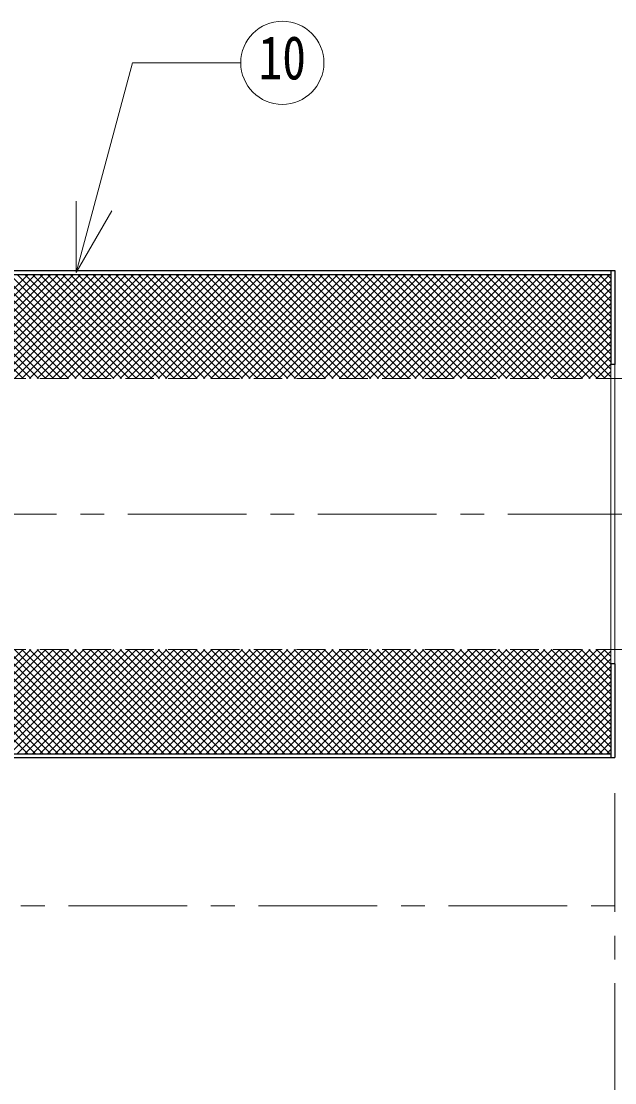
# Model space of a CAD drawing. Units: millimetres at full size, sheet at 1:10; details may follow other scales. Extents: x -2092 to 1958, y -1356 to 1454.
# Drawn here: x 10.6 to 260.5, y -725.2 to -278.3 of the extents above; entities that cross this region are included whole.
import ezdxf
from ezdxf.enums import TextEntityAlignment as Align

# ---------------------------------------------------------------- set-up
doc = ezdxf.new("R2010")
doc.units = ezdxf.units.MM
doc.header["$LTSCALE"] = 10
doc.linetypes.add('CHAIN1', pattern=[8, 5, -1, 1, -1])
doc.linetypes.add('DASHED1', pattern=[1.8, 1.2, -0.6])
doc.layers.add('0-0_ﾚｲﾔ1', color=4, linetype='Continuous', lineweight=9)
doc.styles.add('ＭＳ ゴシック', font='')
doc.styles.get('ＭＳ ゴシック').set_extended_font_data('MS Gothic')

msp = doc.modelspace()

# ---------------------------------------------------------------- linework, layer by layer
at = {"layer": '0-0_ﾚｲﾔ1', "color": 7, "lineweight": 18}
for p, q in [((33.81, -384.08), (57.45, -295.83)), ((103.04, -295.83), (57.45, -295.83)), ((33.81, -384.08), (33.81, -354.08)), ((33.81, -384.08), (48.81, -358.1)), ((258.91, -422.78), (258.91, -548.78)), ((260.51, -548.78), (260.51, -422.78))]:
    msp.add_line(p, q, dxfattribs=at)
at = {"layer": '0-0_ﾚｲﾔ1', "color": 5, "lineweight": 25}
for p, q in [((-239.49, -383.28), (260.51, -383.28)), ((258.91, -383.28), (258.91, -422.78)), ((260.51, -383.28), (260.51, -422.78)), ((-239.49, -384.88), (258.91, -384.88)), ((260.51, -422.78), (258.91, -422.78)), ((258.91, -548.78), (258.91, -588.28)), ((260.51, -548.78), (258.91, -548.78)), ((260.51, -548.78), (260.51, -588.28)), ((-239.49, -586.68), (258.91, -586.68)), ((-239.49, -588.28), (260.51, -588.28))]:
    msp.add_line(p, q, dxfattribs=at)
at = {"layer": '0-0_ﾚｲﾔ1'}
for p, q in [((-32.42, -384.88), (11.48, -428.78)), ((-30.43, -428.78), (13.47, -384.88)), ((-29.24, -384.88), (14.66, -428.78)), ((-27.25, -428.78), (16.65, -384.88)), ((-26.06, -384.88), (17.84, -428.78)), ((-24.07, -428.78), (19.83, -384.88)), ((-22.87, -384.88), (21.03, -428.78)), ((-20.89, -428.78), (23.01, -384.88)), ((-19.69, -384.88), (24.21, -428.78)), ((-17.71, -428.78), (26.19, -384.88)), ((-16.51, -384.88), (27.39, -428.78)), ((-14.52, -428.78), (29.38, -384.88)), ((-13.33, -384.88), (30.57, -428.78)), ((-11.34, -428.78), (32.56, -384.88)), ((-10.15, -384.88), (33.75, -428.78)), ((-8.16, -428.78), (35.74, -384.88)), ((-6.96, -384.88), (36.94, -428.78)), ((-4.98, -428.78), (38.92, -384.88)), ((-3.78, -384.88), (40.12, -428.78)), ((-1.8, -428.78), (42.1, -384.88)), ((-0.6, -384.88), (43.3, -428.78)), ((1.39, -428.78), (45.29, -384.88)), ((2.58, -384.88), (46.48, -428.78)), ((4.57, -428.78), (48.47, -384.88)), ((5.76, -384.88), (49.66, -428.78)), ((7.75, -428.78), (51.65, -384.88)), ((8.95, -384.88), (52.85, -428.78)), ((10.93, -428.78), (54.83, -384.88)), ((12.13, -384.88), (56.03, -428.78)), ((14.11, -428.78), (58.01, -384.88)), ((15.31, -384.88), (59.21, -428.78)), ((17.3, -428.78), (61.2, -384.88)), ((18.49, -384.88), (62.39, -428.78)), ((20.48, -428.78), (64.38, -384.88)), ((21.67, -384.88), (65.57, -428.78)), ((23.66, -428.78), (67.56, -384.88)), ((24.86, -384.88), (68.76, -428.78)), ((26.84, -428.78), (70.74, -384.88)), ((28.04, -384.88), (71.94, -428.78)), ((30.02, -428.78), (73.92, -384.88)), ((31.22, -384.88), (75.12, -428.78)), ((33.21, -428.78), (77.11, -384.88)), ((34.4, -384.88), (78.3, -428.78)), ((36.39, -428.78), (80.29, -384.88)), ((37.58, -384.88), (81.48, -428.78)), ((39.57, -428.78), (83.47, -384.88)), ((40.77, -384.88), (84.67, -428.78)), ((42.75, -428.78), (86.65, -384.88)), ((43.95, -384.88), (87.85, -428.78)), ((45.93, -428.78), (89.83, -384.88)), ((47.13, -384.88), (91.03, -428.78)), ((49.12, -428.78), (93.02, -384.88)), ((50.31, -384.88), (94.21, -428.78)), ((52.3, -428.78), (96.2, -384.88)), ((53.49, -384.88), (97.39, -428.78)), ((55.48, -428.78), (99.38, -384.88)), ((56.68, -384.88), (100.58, -428.78)), ((58.66, -428.78), (102.56, -384.88)), ((59.86, -384.88), (103.76, -428.78)), ((61.84, -428.78), (105.74, -384.88)), ((63.04, -384.88), (106.94, -428.78)), ((65.03, -428.78), (108.93, -384.88)), ((66.22, -384.88), (110.12, -428.78)), ((68.21, -428.78), (112.11, -384.88)), ((69.4, -384.88), (113.3, -428.78)), ((71.39, -428.78), (115.29, -384.88)), ((72.59, -384.88), (116.49, -428.78)), ((74.57, -428.78), (118.47, -384.88)), ((75.77, -384.88), (119.67, -428.78)), ((77.75, -428.78), (121.65, -384.88)), ((78.95, -384.88), (122.85, -428.78)), ((80.94, -428.78), (124.84, -384.88)), ((82.13, -384.88), (126.03, -428.78)), ((84.12, -428.78), (128.02, -384.88)), ((85.31, -384.88), (129.21, -428.78)), ((87.3, -428.78), (131.2, -384.88)), ((88.5, -384.88), (132.4, -428.78)), ((90.48, -428.78), (134.38, -384.88)), ((91.68, -384.88), (135.58, -428.78)), ((93.66, -428.78), (137.56, -384.88)), ((94.86, -384.88), (138.76, -428.78)), ((96.85, -428.78), (140.75, -384.88)), ((98.04, -384.88), (141.94, -428.78)), ((100.03, -428.78), (143.93, -384.88)), ((101.22, -384.88), (145.12, -428.78)), ((103.21, -428.78), (147.11, -384.88)), ((104.41, -384.88), (148.31, -428.78)), ((106.39, -428.78), (150.29, -384.88)), ((107.59, -384.88), (151.49, -428.78)), ((109.57, -428.78), (153.47, -384.88)), ((110.77, -384.88), (154.67, -428.78)), ((112.76, -428.78), (156.66, -384.88)), ((113.95, -384.88), (157.85, -428.78)), ((115.94, -428.78), (159.84, -384.88)), ((117.13, -384.88), (161.03, -428.78)), ((119.12, -428.78), (163.02, -384.88)), ((120.32, -384.88), (164.22, -428.78)), ((122.3, -428.78), (166.2, -384.88)), ((123.5, -384.88), (167.4, -428.78)), ((125.48, -428.78), (169.38, -384.88)), ((126.68, -384.88), (170.58, -428.78)), ((128.67, -428.78), (172.57, -384.88)), ((129.86, -384.88), (173.76, -428.78)), ((131.85, -428.78), (175.75, -384.88)), ((133.04, -384.88), (176.94, -428.78)), ((135.03, -428.78), (178.93, -384.88)), ((136.23, -384.88), (180.13, -428.78)), ((138.21, -428.78), (182.11, -384.88)), ((139.41, -384.88), (183.31, -428.78)), ((141.39, -428.78), (185.29, -384.88)), ((142.59, -384.88), (186.49, -428.78)), ((144.58, -428.78), (188.48, -384.88)), ((145.77, -384.88), (189.67, -428.78)), ((147.76, -428.78), (191.66, -384.88)), ((148.95, -384.88), (192.85, -428.78)), ((150.94, -428.78), (194.84, -384.88)), ((152.13, -384.88), (196.03, -428.78)), ((154.12, -428.78), (198.02, -384.88)), ((155.32, -384.88), (199.22, -428.78)), ((157.3, -428.78), (201.2, -384.88)), ((158.5, -384.88), (202.4, -428.78)), ((160.49, -428.78), (204.39, -384.88)), ((161.68, -384.88), (205.58, -428.78)), ((163.67, -428.78), (207.57, -384.88)), ((164.86, -384.88), (208.76, -428.78)), ((166.85, -428.78), (210.75, -384.88)), ((168.04, -384.88), (211.94, -428.78)), ((170.03, -428.78), (213.93, -384.88)), ((171.23, -384.88), (215.13, -428.78)), ((173.21, -428.78), (217.11, -384.88)), ((174.41, -384.88), (218.31, -428.78)), ((176.4, -428.78), (220.3, -384.88)), ((177.59, -384.88), (221.49, -428.78)), ((179.58, -428.78), (223.48, -384.88)), ((180.77, -384.88), (224.67, -428.78)), ((182.76, -428.78), (226.66, -384.88)), ((183.95, -384.88), (227.85, -428.78)), ((185.94, -428.78), (229.84, -384.88)), ((187.14, -384.88), (231.04, -428.78)), ((189.12, -428.78), (233.02, -384.88)), ((190.32, -384.88), (234.22, -428.78)), ((192.31, -428.78), (236.21, -384.88)), ((193.5, -384.88), (237.4, -428.78)), ((195.49, -428.78), (239.39, -384.88)), ((196.68, -384.88), (240.58, -428.78)), ((198.67, -428.78), (242.57, -384.88)), ((199.86, -384.88), (243.76, -428.78)), ((201.85, -428.78), (245.75, -384.88)), ((203.05, -384.88), (246.95, -428.78)), ((205.03, -428.78), (248.93, -384.88)), ((206.23, -384.88), (250.13, -428.78)), ((208.22, -428.78), (252.12, -384.88)), ((209.41, -384.88), (253.31, -428.78)), ((211.4, -428.78), (255.3, -384.88)), ((212.59, -384.88), (256.49, -428.78)), ((214.58, -428.78), (258.48, -384.88)), ((215.77, -384.88), (258.91, -428.01)), ((217.76, -428.78), (258.91, -387.63)), ((218.96, -384.88), (258.91, -424.83)), ((222.14, -384.88), (258.91, -421.65)), ((225.32, -384.88), (258.91, -418.47)), ((228.5, -384.88), (258.91, -415.28)), ((231.68, -384.88), (258.91, -412.1)), ((234.87, -384.88), (258.91, -408.92)), ((238.05, -384.88), (258.91, -405.74)), ((241.23, -384.88), (258.91, -402.56)), ((244.41, -384.88), (258.91, -399.37)), ((247.59, -384.88), (258.91, -396.19)), ((250.78, -384.88), (258.91, -393.01)), ((253.96, -384.88), (258.91, -389.83)), ((257.14, -384.88), (258.91, -386.65)), ((220.94, -428.78), (258.91, -390.82)), ((224.13, -428.78), (258.91, -394)), ((227.31, -428.78), (258.91, -397.18)), ((230.49, -428.78), (258.91, -400.36)), ((233.67, -428.78), (258.91, -403.54)), ((236.85, -428.78), (258.91, -406.73)), ((240.04, -428.78), (258.91, -409.91)), ((243.22, -428.78), (258.91, -413.09)), ((246.4, -428.78), (258.91, -416.27)), ((249.58, -428.78), (258.91, -419.45)), ((252.76, -428.78), (258.91, -422.64)), ((255.95, -428.78), (258.91, -425.82)), ((-32.42, -586.68), (11.48, -542.78)), ((-30.44, -542.78), (13.46, -586.68)), ((-29.23, -586.68), (14.67, -542.78)), ((-27.26, -542.78), (16.64, -586.68)), ((-26.05, -586.68), (17.85, -542.78)), ((-24.07, -542.78), (19.83, -586.68)), ((-22.87, -586.68), (21.03, -542.78)), ((-20.89, -542.78), (23.01, -586.68)), ((-19.69, -586.68), (24.21, -542.78)), ((-17.71, -542.78), (26.19, -586.68)), ((-16.51, -586.68), (27.39, -542.78)), ((-14.53, -542.78), (29.37, -586.68)), ((-13.32, -586.68), (30.58, -542.78)), ((-11.35, -542.78), (32.55, -586.68)), ((-10.14, -586.68), (33.76, -542.78)), ((-8.16, -542.78), (35.74, -586.68)), ((-6.96, -586.68), (36.94, -542.78)), ((-4.98, -542.78), (38.92, -586.68)), ((-3.78, -586.68), (40.12, -542.78)), ((-1.8, -542.78), (42.1, -586.68)), ((-0.6, -586.68), (43.3, -542.78)), ((1.38, -542.78), (45.28, -586.68)), ((2.59, -586.68), (46.49, -542.78)), ((4.56, -542.78), (48.46, -586.68)), ((5.77, -586.68), (49.67, -542.78)), ((7.75, -542.78), (51.65, -586.68)), ((8.95, -586.68), (52.85, -542.78)), ((10.93, -542.78), (54.83, -586.68)), ((12.13, -586.68), (56.03, -542.78)), ((14.11, -542.78), (58.01, -586.68)), ((15.31, -586.68), (59.21, -542.78)), ((17.29, -542.78), (61.19, -586.68)), ((18.5, -586.68), (62.4, -542.78)), ((20.47, -542.78), (64.37, -586.68)), ((21.68, -586.68), (65.58, -542.78)), ((23.66, -542.78), (67.56, -586.68)), ((24.86, -586.68), (68.76, -542.78)), ((26.84, -542.78), (70.74, -586.68)), ((28.04, -586.68), (71.94, -542.78)), ((30.02, -542.78), (73.92, -586.68)), ((31.22, -586.68), (75.12, -542.78)), ((33.2, -542.78), (77.1, -586.68)), ((34.41, -586.68), (78.31, -542.78)), ((36.38, -542.78), (80.28, -586.68)), ((37.59, -586.68), (81.49, -542.78)), ((39.57, -542.78), (83.47, -586.68)), ((40.77, -586.68), (84.67, -542.78)), ((42.75, -542.78), (86.65, -586.68)), ((43.95, -586.68), (87.85, -542.78)), ((45.93, -542.78), (89.83, -586.68)), ((47.13, -586.68), (91.03, -542.78)), ((49.11, -542.78), (93.01, -586.68)), ((50.32, -586.68), (94.22, -542.78)), ((52.29, -542.78), (96.19, -586.68)), ((53.5, -586.68), (97.4, -542.78)), ((55.48, -542.78), (99.38, -586.68)), ((56.68, -586.68), (100.58, -542.78)), ((58.66, -542.78), (102.56, -586.68)), ((59.86, -586.68), (103.76, -542.78)), ((61.84, -542.78), (105.74, -586.68)), ((63.04, -586.68), (106.94, -542.78)), ((65.02, -542.78), (108.92, -586.68)), ((66.23, -586.68), (110.13, -542.78)), ((68.2, -542.78), (112.1, -586.68)), ((69.41, -586.68), (113.31, -542.78)), ((71.39, -542.78), (115.29, -586.68)), ((72.59, -586.68), (116.49, -542.78)), ((74.57, -542.78), (118.47, -586.68)), ((75.77, -586.68), (119.67, -542.78)), ((77.75, -542.78), (121.65, -586.68)), ((78.95, -586.68), (122.85, -542.78)), ((80.93, -542.78), (124.83, -586.68)), ((82.14, -586.68), (126.04, -542.78)), ((84.11, -542.78), (128.01, -586.68)), ((85.32, -586.68), (129.22, -542.78)), ((87.3, -542.78), (131.2, -586.68)), ((88.5, -586.68), (132.4, -542.78)), ((90.48, -542.78), (134.38, -586.68)), ((91.68, -586.68), (135.58, -542.78)), ((93.66, -542.78), (137.56, -586.68)), ((94.86, -586.68), (138.76, -542.78)), ((96.84, -542.78), (140.74, -586.68)), ((98.05, -586.68), (141.95, -542.78)), ((100.02, -542.78), (143.92, -586.68)), ((101.23, -586.68), (145.13, -542.78)), ((103.21, -542.78), (147.11, -586.68)), ((104.41, -586.68), (148.31, -542.78)), ((106.39, -542.78), (150.29, -586.68)), ((107.59, -586.68), (151.49, -542.78)), ((109.57, -542.78), (153.47, -586.68)), ((110.77, -586.68), (154.67, -542.78)), ((112.75, -542.78), (156.65, -586.68)), ((113.96, -586.68), (157.86, -542.78)), ((115.93, -542.78), (159.83, -586.68)), ((117.14, -586.68), (161.04, -542.78)), ((119.12, -542.78), (163.02, -586.68)), ((120.32, -586.68), (164.22, -542.78)), ((122.3, -542.78), (166.2, -586.68)), ((123.5, -586.68), (167.4, -542.78)), ((125.48, -542.78), (169.38, -586.68)), ((126.68, -586.68), (170.58, -542.78)), ((128.66, -542.78), (172.56, -586.68)), ((129.87, -586.68), (173.77, -542.78)), ((131.84, -542.78), (175.74, -586.68)), ((133.05, -586.68), (176.95, -542.78)), ((135.03, -542.78), (178.93, -586.68)), ((136.23, -586.68), (180.13, -542.78)), ((138.21, -542.78), (182.11, -586.68)), ((139.41, -586.68), (183.31, -542.78)), ((141.39, -542.78), (185.29, -586.68)), ((142.59, -586.68), (186.49, -542.78)), ((144.57, -542.78), (188.47, -586.68)), ((145.78, -586.68), (189.68, -542.78)), ((147.75, -542.78), (191.65, -586.68)), ((148.96, -586.68), (192.86, -542.78)), ((150.94, -542.78), (194.84, -586.68)), ((152.14, -586.68), (196.04, -542.78)), ((154.12, -542.78), (198.02, -586.68)), ((155.32, -586.68), (199.22, -542.78)), ((157.3, -542.78), (201.2, -586.68)), ((158.5, -586.68), (202.4, -542.78)), ((160.48, -542.78), (204.38, -586.68)), ((161.68, -586.68), (205.58, -542.78)), ((163.66, -542.78), (207.56, -586.68)), ((164.87, -586.68), (208.77, -542.78)), ((166.85, -542.78), (210.75, -586.68)), ((168.05, -586.68), (211.95, -542.78)), ((170.03, -542.78), (213.93, -586.68)), ((171.23, -586.68), (215.13, -542.78)), ((173.21, -542.78), (217.11, -586.68)), ((174.41, -586.68), (218.31, -542.78)), ((176.39, -542.78), (220.29, -586.68)), ((177.59, -586.68), (221.49, -542.78)), ((179.57, -542.78), (223.47, -586.68)), ((180.78, -586.68), (224.68, -542.78)), ((182.76, -542.78), (226.66, -586.68)), ((183.96, -586.68), (227.86, -542.78)), ((185.94, -542.78), (229.84, -586.68)), ((187.14, -586.68), (231.04, -542.78)), ((189.12, -542.78), (233.02, -586.68)), ((190.32, -586.68), (234.22, -542.78)), ((192.3, -542.78), (236.2, -586.68)), ((193.5, -586.68), (237.4, -542.78)), ((195.48, -542.78), (239.38, -586.68)), ((196.69, -586.68), (240.59, -542.78)), ((198.67, -542.78), (242.57, -586.68)), ((199.87, -586.68), (243.77, -542.78)), ((201.85, -542.78), (245.75, -586.68)), ((203.05, -586.68), (246.95, -542.78)), ((205.03, -542.78), (248.93, -586.68)), ((206.23, -586.68), (250.13, -542.78)), ((208.21, -542.78), (252.11, -586.68)), ((209.41, -586.68), (253.31, -542.78)), ((211.39, -542.78), (255.29, -586.68)), ((212.6, -586.68), (256.5, -542.78)), ((214.58, -542.78), (258.48, -586.68)), ((215.78, -586.68), (258.91, -543.55)), ((217.76, -542.78), (258.91, -583.93)), ((220.94, -542.78), (258.91, -580.75)), ((224.12, -542.78), (258.91, -577.56)), ((227.3, -542.78), (258.91, -574.38)), ((230.49, -542.78), (258.91, -571.2)), ((233.67, -542.78), (258.91, -568.02)), ((236.85, -542.78), (258.91, -564.84)), ((240.03, -542.78), (258.91, -561.65)), ((243.21, -542.78), (258.91, -558.47)), ((246.4, -542.78), (258.91, -555.29)), ((249.58, -542.78), (258.91, -552.11)), ((252.76, -542.78), (258.91, -548.93)), ((255.94, -542.78), (258.91, -545.74)), ((218.96, -586.68), (258.91, -546.73)), ((222.14, -586.68), (258.91, -549.91)), ((225.32, -586.68), (258.91, -553.1)), ((228.51, -586.68), (258.91, -556.28)), ((231.69, -586.68), (258.91, -559.46)), ((234.87, -586.68), (258.91, -562.64)), ((238.05, -586.68), (258.91, -565.82)), ((241.23, -586.68), (258.91, -569.01)), ((244.42, -586.68), (258.91, -572.19)), ((247.6, -586.68), (258.91, -575.37)), ((250.78, -586.68), (258.91, -578.55)), ((253.96, -586.68), (258.91, -581.73)), ((257.14, -586.68), (258.91, -584.92))]:
    msp.add_line(p, q, dxfattribs=at)
at = {"layer": '0-0_ﾚｲﾔ1', "linetype": 'DASHED1'}
for p, q in [((-215.49, -428.78), (295.51, -428.78)), ((-215.49, -542.78), (295.51, -542.78))]:
    msp.add_line(p, q, dxfattribs=at)
at = {"layer": '0-0_ﾚｲﾔ1', "linetype": 'CHAIN1'}
for p, q in [((-504.49, -485.78), (690.51, -485.78)), ((260.51, -603.28), (260.51, -1040.78)), ((640.51, -650.78), (-337.99, -650.78))]:
    msp.add_line(p, q, dxfattribs=at)
at = {"layer": '0-0_ﾚｲﾔ1', "color": 7, "lineweight": 18}
msp.add_circle((120.54, -295.83), 17.5, dxfattribs=at)

# ---------------------------------------------------------------- texts
at = {"layer": '0-0_ﾚｲﾔ1', "color": 7, "style": 'ＭＳ ゴシック', "width": 0.8}
msp.add_text('10', height=18.33, dxfattribs=at).set_placement((110.54, -308.33), align=Align.BOTTOM_LEFT)

doc.saveas('drawing.dxf')
